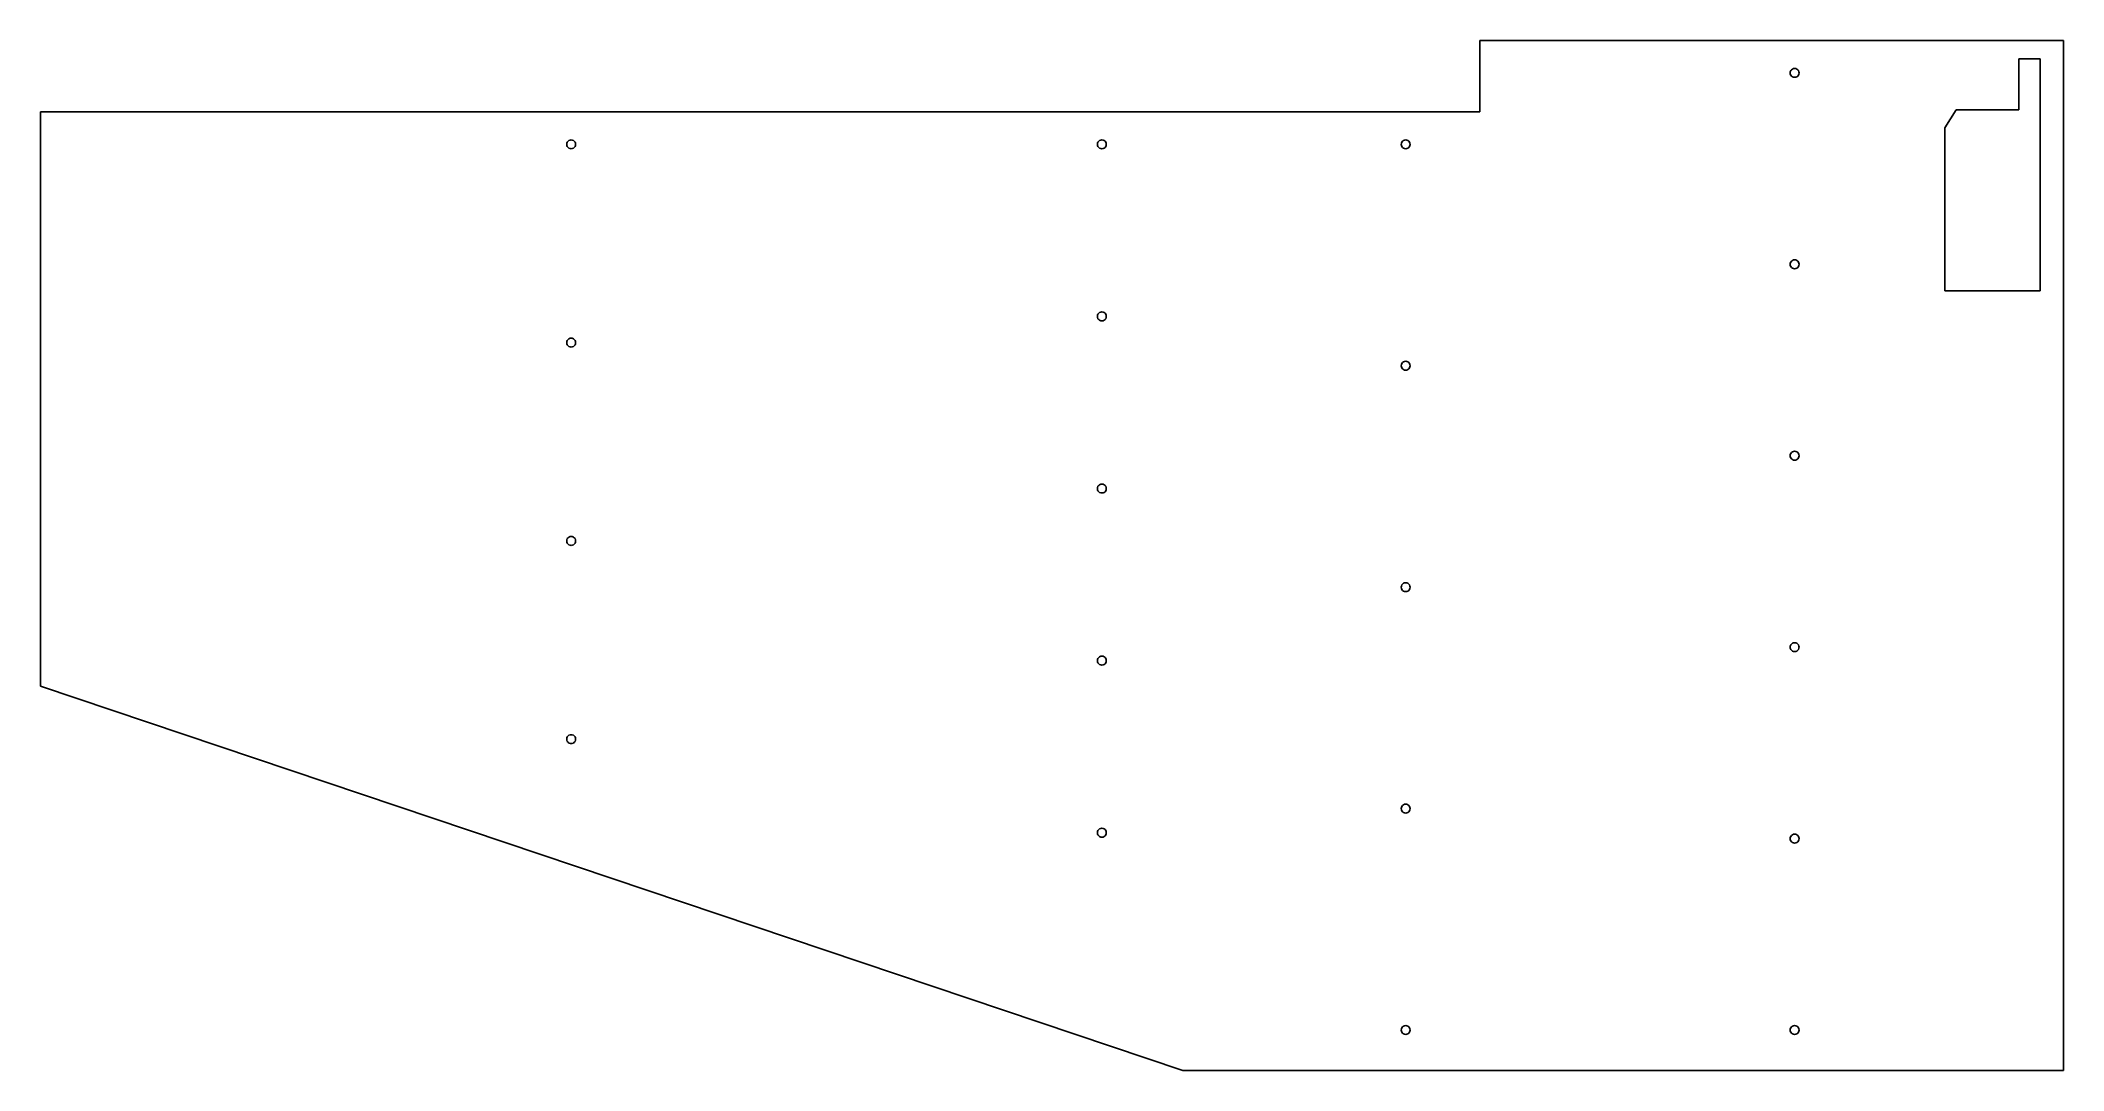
# Model space of a CAD drawing. Header units: metres. Extents: x -750 to 498, y -130 to 506.
import ezdxf

# ---------------------------------------------------------------- set-up
doc = ezdxf.new("R2010")
doc.units = ezdxf.units.M

msp = doc.modelspace()

# ---------------------------------------------------------------- linework, layer by layer
for p, q in [((498.463, 505.648), (138.25, 505.648)), ((138.25, 505.648), (138.25, 461.54)), ((498.463, -130), (498.463, 505.648)), ((329.844, 486.36), (330.118, 487.023)), ((330.118, 487.023), (330.555, 487.593)), ((330.555, 487.593), (331.125, 488.03)), ((331.125, 488.03), (331.788, 488.304)), ((331.788, 488.304), (332.5, 488.398)), ((332.5, 488.398), (333.212, 488.304)), ((333.212, 488.304), (333.875, 488.03)), ((333.875, 488.03), (334.445, 487.593)), ((334.445, 487.593), (334.882, 487.023)), ((334.882, 487.023), (335.156, 486.36)), ((470.863, 462.748), (470.863, 494.248)), ((470.863, 494.248), (484.063, 494.248)), ((484.063, 494.248), (484.063, 351.048)), ((329.75, 485.648), (329.844, 486.36)), ((329.844, 484.936), (329.75, 485.648)), ((330.118, 484.273), (329.844, 484.936)), ((330.555, 483.703), (330.118, 484.273)), ((331.125, 483.266), (330.555, 483.703)), ((331.788, 482.992), (331.125, 483.266)), ((332.5, 482.898), (331.788, 482.992)), ((333.212, 482.992), (332.5, 482.898)), ((333.875, 483.266), (333.212, 482.992)), ((334.445, 483.703), (333.875, 483.266)), ((334.882, 484.273), (334.445, 483.703)), ((335.156, 484.936), (334.882, 484.273)), ((335.156, 486.36), (335.25, 485.648)), ((335.25, 485.648), (335.156, 484.936)), ((425.15, 451.823), (432.135, 462.748)), ((432.135, 462.748), (470.863, 462.748)), ((138.25, 461.54), (-750, 461.54)), ((-750, 461.54), (-750, 107.245)), ((425.15, 351.048), (425.15, 451.823)), ((-425.25, 441.54), (-425.156, 442.252)), ((-425.156, 440.828), (-425.25, 441.54)), ((-425.156, 442.252), (-424.882, 442.915)), ((-424.882, 440.165), (-425.156, 440.828)), ((-424.882, 442.915), (-424.445, 443.484)), ((-424.445, 439.595), (-424.882, 440.165)), ((-424.445, 443.484), (-423.875, 443.921)), ((-423.875, 439.158), (-424.445, 439.595)), ((-423.875, 443.921), (-423.212, 444.196)), ((-423.212, 438.884), (-423.875, 439.158)), ((-423.212, 444.196), (-422.5, 444.29)), ((-422.5, 438.79), (-423.212, 438.884)), ((-422.5, 444.29), (-421.788, 444.196)), ((-421.788, 438.884), (-422.5, 438.79)), ((-421.788, 444.196), (-421.125, 443.921)), ((-421.125, 439.158), (-421.788, 438.884)), ((-421.125, 443.921), (-420.555, 443.484)), ((-420.555, 439.595), (-421.125, 439.158)), ((-420.555, 443.484), (-420.118, 442.915)), ((-420.118, 440.165), (-420.555, 439.595)), ((-420.118, 442.915), (-419.844, 442.252)), ((-419.844, 440.828), (-420.118, 440.165)), ((-419.844, 442.252), (-419.75, 441.54)), ((-419.75, 441.54), (-419.844, 440.828)), ((-97.75, 441.54), (-97.6563, 442.252)), ((-97.6563, 440.828), (-97.75, 441.54)), ((-97.6563, 442.252), (-97.3816, 442.915)), ((-97.3816, 440.165), (-97.6563, 440.828)), ((-97.3816, 442.915), (-96.9445, 443.484)), ((-96.9445, 439.595), (-97.3816, 440.165)), ((-96.9445, 443.484), (-96.375, 443.921)), ((-96.375, 439.158), (-96.9445, 439.595)), ((-96.375, 443.921), (-95.7117, 444.196)), ((-95.7117, 438.884), (-96.375, 439.158)), ((-95.7117, 444.196), (-95, 444.29)), ((-95, 438.79), (-95.7117, 438.884)), ((-95, 444.29), (-94.2882, 444.196)), ((-94.2882, 438.884), (-95, 438.79)), ((-94.2882, 444.196), (-93.625, 443.921)), ((-93.625, 439.158), (-94.2882, 438.884)), ((-93.625, 443.921), (-93.0555, 443.484)), ((-93.0555, 439.595), (-93.625, 439.158)), ((-93.0555, 443.484), (-92.6184, 442.915)), ((-92.6184, 440.165), (-93.0555, 439.595)), ((-92.6184, 442.915), (-92.3437, 442.252)), ((-92.3437, 440.828), (-92.6184, 440.165)), ((-92.3437, 442.252), (-92.25, 441.54)), ((-92.25, 441.54), (-92.3437, 440.828)), ((89.75, 441.54), (89.8437, 442.252)), ((89.8437, 440.828), (89.75, 441.54)), ((89.8437, 442.252), (90.1184, 442.915)), ((90.1184, 440.165), (89.8437, 440.828)), ((90.1184, 442.915), (90.5555, 443.484)), ((90.5555, 439.595), (90.1184, 440.165)), ((90.5555, 443.484), (91.125, 443.921)), ((91.125, 439.158), (90.5555, 439.595)), ((91.125, 443.921), (91.7882, 444.196)), ((91.7882, 438.884), (91.125, 439.158)), ((91.7882, 444.196), (92.5, 444.29)), ((92.5, 438.79), (91.7882, 438.884)), ((92.5, 444.29), (93.2117, 444.196)), ((93.2117, 438.884), (92.5, 438.79)), ((93.2117, 444.196), (93.875, 443.921)), ((93.875, 439.158), (93.2117, 438.884)), ((93.875, 443.921), (94.4445, 443.484)), ((94.4445, 439.595), (93.875, 439.158)), ((94.4445, 443.484), (94.8816, 442.915)), ((94.8816, 440.165), (94.4445, 439.595)), ((94.8816, 442.915), (95.1563, 442.252)), ((95.1563, 440.828), (94.8816, 440.165)), ((95.1563, 442.252), (95.25, 441.54)), ((95.25, 441.54), (95.1563, 440.828)), ((329.75, 367.518), (329.844, 368.23)), ((329.844, 366.807), (329.75, 367.518)), ((329.844, 368.23), (330.118, 368.893)), ((330.118, 366.143), (329.844, 366.807)), ((330.118, 368.893), (330.555, 369.463)), ((330.555, 365.574), (330.118, 366.143)), ((330.555, 369.463), (331.125, 369.9)), ((331.125, 365.137), (330.555, 365.574)), ((331.125, 369.9), (331.788, 370.175)), ((331.788, 364.862), (331.125, 365.137)), ((331.788, 370.175), (332.5, 370.268)), ((332.5, 364.768), (331.788, 364.862)), ((332.5, 370.268), (333.212, 370.175)), ((333.212, 364.862), (332.5, 364.768)), ((333.212, 370.175), (333.875, 369.9)), ((333.875, 365.137), (333.212, 364.862)), ((333.875, 369.9), (334.445, 369.463)), ((334.445, 365.574), (333.875, 365.137)), ((334.445, 369.463), (334.882, 368.893)), ((334.882, 366.143), (334.445, 365.574)), ((334.882, 368.893), (335.156, 368.23)), ((335.156, 366.807), (334.882, 366.143)), ((335.156, 368.23), (335.25, 367.518)), ((335.25, 367.518), (335.156, 366.807)), ((484.063, 351.048), (425.15, 351.048)), ((-97.3816, 336.718), (-96.9445, 337.287)), ((-96.9445, 337.287), (-96.375, 337.724)), ((-96.375, 337.724), (-95.7117, 337.999)), ((-95.7117, 337.999), (-95, 338.093)), ((-95, 338.093), (-94.2882, 337.999)), ((-94.2882, 337.999), (-93.625, 337.724)), ((-93.625, 337.724), (-93.0555, 337.287)), ((-93.0555, 337.287), (-92.6184, 336.718)), ((-97.75, 335.343), (-97.6563, 336.054)), ((-97.6563, 334.631), (-97.75, 335.343)), ((-97.6563, 336.054), (-97.3816, 336.718)), ((-97.3816, 333.968), (-97.6563, 334.631)), ((-96.9445, 333.398), (-97.3816, 333.968)), ((-96.375, 332.961), (-96.9445, 333.398)), ((-95.7117, 332.686), (-96.375, 332.961)), ((-95, 332.593), (-95.7117, 332.686)), ((-94.2882, 332.686), (-95, 332.593)), ((-93.625, 332.961), (-94.2882, 332.686)), ((-93.0555, 333.398), (-93.625, 332.961)), ((-92.6184, 333.968), (-93.0555, 333.398)), ((-92.6184, 336.718), (-92.3437, 336.054)), ((-92.3437, 334.631), (-92.6184, 333.968)), ((-92.3437, 336.054), (-92.25, 335.343)), ((-92.25, 335.343), (-92.3437, 334.631)), ((-425.25, 319.193), (-425.156, 319.904)), ((-425.156, 318.481), (-425.25, 319.193)), ((-425.156, 319.904), (-424.882, 320.568)), ((-424.882, 317.818), (-425.156, 318.481)), ((-424.882, 320.568), (-424.445, 321.137)), ((-424.445, 317.248), (-424.882, 317.818)), ((-424.445, 321.137), (-423.875, 321.574)), ((-423.875, 316.811), (-424.445, 317.248)), ((-423.875, 321.574), (-423.212, 321.849)), ((-423.212, 316.536), (-423.875, 316.811)), ((-423.212, 321.849), (-422.5, 321.943)), ((-422.5, 316.443), (-423.212, 316.536)), ((-422.5, 321.943), (-421.788, 321.849)), ((-421.788, 316.536), (-422.5, 316.443)), ((-421.788, 321.849), (-421.125, 321.574)), ((-421.125, 316.811), (-421.788, 316.536)), ((-421.125, 321.574), (-420.555, 321.137)), ((-420.555, 317.248), (-421.125, 316.811)), ((-420.555, 321.137), (-420.118, 320.568)), ((-420.118, 317.818), (-420.555, 317.248)), ((-420.118, 320.568), (-419.844, 319.904)), ((-419.844, 318.481), (-420.118, 317.818)), ((-419.844, 319.904), (-419.75, 319.193)), ((-419.75, 319.193), (-419.844, 318.481)), ((89.75, 304.905), (89.8437, 305.617)), ((89.8437, 304.193), (89.75, 304.905)), ((89.8437, 305.617), (90.1184, 306.28)), ((90.1184, 303.53), (89.8437, 304.193)), ((90.1184, 306.28), (90.5555, 306.849)), ((90.5555, 302.96), (90.1184, 303.53)), ((90.5555, 306.849), (91.125, 307.286)), ((91.125, 302.523), (90.5555, 302.96)), ((91.125, 307.286), (91.7882, 307.561)), ((91.7882, 302.249), (91.125, 302.523)), ((91.7882, 307.561), (92.5, 307.655)), ((92.5, 302.155), (91.7882, 302.249)), ((92.5, 307.655), (93.2117, 307.561)), ((93.2117, 302.249), (92.5, 302.155)), ((93.2117, 307.561), (93.875, 307.286)), ((93.875, 302.523), (93.2117, 302.249)), ((93.875, 307.286), (94.4445, 306.849)), ((94.4445, 302.96), (93.875, 302.523)), ((94.4445, 306.849), (94.8816, 306.28)), ((94.8816, 303.53), (94.4445, 302.96)), ((94.8816, 306.28), (95.1563, 305.617)), ((95.1563, 304.193), (94.8816, 303.53)), ((95.1563, 305.617), (95.25, 304.905)), ((95.25, 304.905), (95.1563, 304.193)), ((329.75, 249.389), (329.844, 250.101)), ((329.844, 250.101), (330.118, 250.764)), ((330.118, 250.764), (330.555, 251.333)), ((330.555, 251.333), (331.125, 251.77)), ((331.125, 251.77), (331.788, 252.045)), ((331.788, 252.045), (332.5, 252.139)), ((332.5, 252.139), (333.212, 252.045)), ((333.212, 252.045), (333.875, 251.77)), ((333.875, 251.77), (334.445, 251.333)), ((334.445, 251.333), (334.882, 250.764)), ((334.882, 250.764), (335.156, 250.101)), ((335.156, 250.101), (335.25, 249.389)), ((329.844, 248.677), (329.75, 249.389)), ((330.118, 248.014), (329.844, 248.677)), ((330.555, 247.444), (330.118, 248.014)), ((331.125, 247.007), (330.555, 247.444)), ((331.788, 246.732), (331.125, 247.007)), ((332.5, 246.639), (331.788, 246.732)), ((333.212, 246.732), (332.5, 246.639)), ((333.875, 247.007), (333.212, 246.732)), ((334.445, 247.444), (333.875, 247.007)), ((334.882, 248.014), (334.445, 247.444)), ((335.156, 248.677), (334.882, 248.014)), ((335.25, 249.389), (335.156, 248.677)), ((-97.75, 229.145), (-97.6563, 229.857)), ((-97.6563, 228.434), (-97.75, 229.145)), ((-97.6563, 229.857), (-97.3816, 230.52)), ((-97.3816, 227.77), (-97.6563, 228.434)), ((-97.3816, 230.52), (-96.9445, 231.09)), ((-96.9445, 227.201), (-97.3816, 227.77)), ((-96.9445, 231.09), (-96.375, 231.527)), ((-96.375, 226.764), (-96.9445, 227.201)), ((-96.375, 231.527), (-95.7117, 231.802)), ((-95.7117, 226.489), (-96.375, 226.764)), ((-95.7117, 231.802), (-95, 231.895)), ((-95, 226.395), (-95.7117, 226.489)), ((-95, 231.895), (-94.2882, 231.802)), ((-94.2882, 226.489), (-95, 226.395)), ((-94.2882, 231.802), (-93.625, 231.527)), ((-93.625, 226.764), (-94.2882, 226.489)), ((-93.625, 231.527), (-93.0555, 231.09)), ((-93.0555, 227.201), (-93.625, 226.764)), ((-93.0555, 231.09), (-92.6184, 230.52)), ((-92.6184, 227.77), (-93.0555, 227.201)), ((-92.6184, 230.52), (-92.3437, 229.857)), ((-92.3437, 228.434), (-92.6184, 227.77)), ((-92.3437, 229.857), (-92.25, 229.145)), ((-92.25, 229.145), (-92.3437, 228.434)), ((-425.25, 196.845), (-425.156, 197.557)), ((-425.156, 196.134), (-425.25, 196.845)), ((-425.156, 197.557), (-424.882, 198.22)), ((-424.882, 195.47), (-425.156, 196.134)), ((-424.882, 198.22), (-424.445, 198.79)), ((-424.445, 194.901), (-424.882, 195.47)), ((-424.445, 198.79), (-423.875, 199.227)), ((-423.875, 194.464), (-424.445, 194.901)), ((-423.875, 199.227), (-423.212, 199.502)), ((-423.212, 194.189), (-423.875, 194.464)), ((-423.212, 199.502), (-422.5, 199.595)), ((-422.5, 194.095), (-423.212, 194.189)), ((-422.5, 199.595), (-421.788, 199.502)), ((-421.788, 194.189), (-422.5, 194.095)), ((-421.788, 199.502), (-421.125, 199.227)), ((-421.125, 194.464), (-421.788, 194.189)), ((-421.125, 199.227), (-420.555, 198.79)), ((-420.555, 194.901), (-421.125, 194.464)), ((-420.555, 198.79), (-420.118, 198.22)), ((-420.118, 195.47), (-420.555, 194.901)), ((-420.118, 198.22), (-419.844, 197.557)), ((-419.844, 196.134), (-420.118, 195.47)), ((-419.844, 197.557), (-419.75, 196.845)), ((-419.75, 196.845), (-419.844, 196.134)), ((89.75, 168.27), (89.8437, 168.982)), ((89.8437, 167.558), (89.75, 168.27)), ((89.8437, 168.982), (90.1184, 169.645)), ((90.1184, 166.895), (89.8437, 167.558)), ((90.1184, 169.645), (90.5555, 170.214)), ((90.5555, 166.325), (90.1184, 166.895)), ((90.5555, 170.214), (91.125, 170.651)), ((91.125, 165.888), (90.5555, 166.325)), ((91.125, 170.651), (91.7882, 170.926)), ((91.7882, 165.614), (91.125, 165.888)), ((91.7882, 170.926), (92.5, 171.02)), ((92.5, 165.52), (91.7882, 165.614)), ((92.5, 171.02), (93.2117, 170.926)), ((93.2117, 165.614), (92.5, 165.52)), ((93.2117, 170.926), (93.875, 170.651)), ((93.875, 165.888), (93.2117, 165.614)), ((93.875, 170.651), (94.4445, 170.214)), ((94.4445, 166.325), (93.875, 165.888)), ((94.4445, 170.214), (94.8816, 169.645)), ((94.8816, 166.895), (94.4445, 166.325)), ((94.8816, 169.645), (95.1563, 168.982)), ((95.1563, 167.558), (94.8816, 166.895)), ((95.1563, 168.982), (95.25, 168.27)), ((95.25, 168.27), (95.1563, 167.558)), ((-97.3816, 124.323), (-96.9445, 124.893)), ((-96.9445, 124.893), (-96.375, 125.33)), ((-96.375, 125.33), (-95.7117, 125.605)), ((-95.7117, 125.605), (-95, 125.698)), ((-95, 125.698), (-94.2882, 125.605)), ((-94.2882, 125.605), (-93.625, 125.33)), ((-93.625, 125.33), (-93.0555, 124.893)), ((-93.0555, 124.893), (-92.6184, 124.323)), ((329.75, 131.259), (329.844, 131.971)), ((329.844, 130.547), (329.75, 131.259)), ((329.844, 131.971), (330.118, 132.634)), ((330.118, 129.884), (329.844, 130.547)), ((330.118, 132.634), (330.555, 133.204)), ((330.555, 129.315), (330.118, 129.884)), ((330.555, 133.204), (331.125, 133.641)), ((331.125, 128.878), (330.555, 129.315)), ((331.125, 133.641), (331.788, 133.915)), ((331.788, 128.603), (331.125, 128.878)), ((331.788, 133.915), (332.5, 134.009)), ((332.5, 128.509), (331.788, 128.603)), ((332.5, 134.009), (333.212, 133.915)), ((333.212, 128.603), (332.5, 128.509)), ((333.212, 133.915), (333.875, 133.641)), ((333.875, 128.878), (333.212, 128.603)), ((333.875, 133.641), (334.445, 133.204)), ((334.445, 129.315), (333.875, 128.878)), ((334.445, 133.204), (334.882, 132.634)), ((334.882, 129.884), (334.445, 129.315)), ((334.882, 132.634), (335.156, 131.971)), ((335.156, 130.547), (334.882, 129.884)), ((335.156, 131.971), (335.25, 131.259)), ((335.25, 131.259), (335.156, 130.547)), ((-97.75, 122.948), (-97.6563, 123.66)), ((-97.6563, 122.236), (-97.75, 122.948)), ((-97.6563, 123.66), (-97.3816, 124.323)), ((-97.3816, 121.573), (-97.6563, 122.236)), ((-96.9445, 121.004), (-97.3816, 121.573)), ((-96.375, 120.567), (-96.9445, 121.004)), ((-95.7117, 120.292), (-96.375, 120.567)), ((-95, 120.198), (-95.7117, 120.292)), ((-94.2882, 120.292), (-95, 120.198)), ((-93.625, 120.567), (-94.2882, 120.292)), ((-93.0555, 121.004), (-93.625, 120.567)), ((-92.6184, 121.573), (-93.0555, 121.004)), ((-92.6184, 124.323), (-92.3437, 123.66)), ((-92.3437, 122.236), (-92.6184, 121.573)), ((-92.3437, 123.66), (-92.25, 122.948)), ((-92.25, 122.948), (-92.3437, 122.236)), ((-750, 107.245), (-45, -130)), ((-425.25, 74.4981), (-425.156, 75.2099)), ((-425.156, 75.2099), (-424.882, 75.8731)), ((-424.882, 75.8731), (-424.445, 76.4427)), ((-424.445, 76.4427), (-423.875, 76.8797)), ((-423.875, 76.8797), (-423.212, 77.1544)), ((-423.212, 77.1544), (-422.5, 77.2481)), ((-422.5, 77.2481), (-421.788, 77.1544)), ((-421.788, 77.1544), (-421.125, 76.8797)), ((-421.125, 76.8797), (-420.555, 76.4427)), ((-420.555, 76.4427), (-420.118, 75.8731)), ((-420.118, 75.8731), (-419.844, 75.2099)), ((-419.844, 75.2099), (-419.75, 74.4981)), ((-425.156, 73.7864), (-425.25, 74.4981)), ((-424.882, 73.1231), (-425.156, 73.7864)), ((-424.445, 72.5536), (-424.882, 73.1231)), ((-423.875, 72.1166), (-424.445, 72.5536)), ((-423.212, 71.8418), (-423.875, 72.1166)), ((-422.5, 71.7481), (-423.212, 71.8418)), ((-421.788, 71.8418), (-422.5, 71.7481)), ((-421.125, 72.1166), (-421.788, 71.8418)), ((-420.555, 72.5536), (-421.125, 72.1166)), ((-420.118, 73.1231), (-420.555, 72.5536)), ((-419.844, 73.7864), (-420.118, 73.1231)), ((-419.75, 74.4981), (-419.844, 73.7864)), ((89.75, 31.6349), (89.8437, 32.3467)), ((89.8437, 30.9232), (89.75, 31.6349)), ((89.8437, 32.3467), (90.1184, 33.0099)), ((90.1184, 30.2599), (89.8437, 30.9232)), ((90.1184, 33.0099), (90.5555, 33.5795)), ((90.5555, 29.6904), (90.1184, 30.2599)), ((90.5555, 33.5795), (91.125, 34.0165)), ((91.125, 29.2534), (90.5555, 29.6904)), ((91.125, 34.0165), (91.7882, 34.2912)), ((91.7882, 28.9787), (91.125, 29.2534)), ((91.7882, 34.2912), (92.5, 34.3849)), ((92.5, 28.8849), (91.7882, 28.9787)), ((92.5, 34.3849), (93.2117, 34.2912)), ((93.2117, 28.9787), (92.5, 28.8849)), ((93.2117, 34.2912), (93.875, 34.0165)), ((93.875, 29.2534), (93.2117, 28.9787)), ((93.875, 34.0165), (94.4445, 33.5795)), ((94.4445, 29.6904), (93.875, 29.2534)), ((94.4445, 33.5795), (94.8816, 33.0099)), ((94.8816, 30.2599), (94.4445, 29.6904)), ((94.8816, 33.0099), (95.1563, 32.3467)), ((95.1563, 30.9232), (94.8816, 30.2599)), ((95.1563, 32.3467), (95.25, 31.6349)), ((95.25, 31.6349), (95.1563, 30.9232)), ((-97.75, 16.7511), (-97.6563, 17.4628)), ((-97.6563, 16.0393), (-97.75, 16.7511)), ((-97.6563, 17.4628), (-97.3816, 18.1261)), ((-97.3816, 15.3761), (-97.6563, 16.0393)), ((-97.3816, 18.1261), (-96.9445, 18.6956)), ((-96.9445, 14.8065), (-97.3816, 15.3761)), ((-96.9445, 18.6956), (-96.375, 19.1326)), ((-96.375, 14.3695), (-96.9445, 14.8065)), ((-96.375, 19.1326), (-95.7117, 19.4073)), ((-95.7117, 14.0948), (-96.375, 14.3695)), ((-95.7117, 19.4073), (-95, 19.5011)), ((-95, 14.0011), (-95.7117, 14.0948)), ((-95, 19.5011), (-94.2882, 19.4073)), ((-94.2882, 14.0948), (-95, 14.0011)), ((-94.2882, 19.4073), (-93.625, 19.1326)), ((-93.625, 14.3695), (-94.2882, 14.0948)), ((-93.625, 19.1326), (-93.0555, 18.6956)), ((-93.0555, 14.8065), (-93.625, 14.3695)), ((-93.0555, 18.6956), (-92.6184, 18.1261)), ((-92.6184, 15.3761), (-93.0555, 14.8065)), ((-92.6184, 18.1261), (-92.3437, 17.4628)), ((-92.3437, 16.0393), (-92.6184, 15.3761)), ((-92.3437, 17.4628), (-92.25, 16.7511)), ((-92.25, 16.7511), (-92.3437, 16.0393)), ((329.75, 13.1296), (329.844, 13.8413)), ((329.844, 12.4178), (329.75, 13.1296)), ((329.844, 13.8413), (330.118, 14.5046)), ((330.118, 14.5046), (330.555, 15.0741)), ((330.555, 15.0741), (331.125, 15.5112)), ((331.125, 15.5112), (331.788, 15.7859)), ((331.788, 15.7859), (332.5, 15.8796)), ((332.5, 15.8796), (333.212, 15.7859)), ((333.212, 15.7859), (333.875, 15.5112)), ((333.875, 15.5112), (334.445, 15.0741)), ((334.445, 15.0741), (334.882, 14.5046)), ((334.882, 14.5046), (335.156, 13.8413)), ((335.156, 13.8413), (335.25, 13.1296)), ((335.25, 13.1296), (335.156, 12.4178)), ((330.118, 11.7546), (329.844, 12.4178)), ((330.555, 11.185), (330.118, 11.7546)), ((331.125, 10.748), (330.555, 11.185)), ((331.788, 10.4733), (331.125, 10.748)), ((332.5, 10.3796), (331.788, 10.4733)), ((333.212, 10.4733), (332.5, 10.3796)), ((333.875, 10.748), (333.212, 10.4733)), ((334.445, 11.185), (333.875, 10.748)), ((334.882, 11.7546), (334.445, 11.185)), ((335.156, 12.4178), (334.882, 11.7546)), ((89.75, -105), (89.8437, -104.288)), ((89.8437, -105.712), (89.75, -105)), ((89.8437, -104.288), (90.1184, -103.625)), ((90.1184, -106.375), (89.8437, -105.712)), ((90.1184, -103.625), (90.5555, -103.055)), ((90.5555, -106.945), (90.1184, -106.375)), ((90.5555, -103.055), (91.125, -102.618)), ((91.125, -107.382), (90.5555, -106.945)), ((91.125, -102.618), (91.7882, -102.344)), ((91.7882, -107.656), (91.125, -107.382)), ((91.7882, -102.344), (92.5, -102.25)), ((92.5, -107.75), (91.7882, -107.656)), ((92.5, -102.25), (93.2117, -102.344)), ((93.2117, -107.656), (92.5, -107.75)), ((93.2117, -102.344), (93.875, -102.618)), ((93.875, -107.382), (93.2117, -107.656)), ((93.875, -102.618), (94.4445, -103.055)), ((94.4445, -106.945), (93.875, -107.382)), ((94.4445, -103.055), (94.8816, -103.625)), ((94.8816, -106.375), (94.4445, -106.945)), ((94.8816, -103.625), (95.1563, -104.288)), ((95.1563, -105.712), (94.8816, -106.375)), ((95.1563, -104.288), (95.25, -105)), ((95.25, -105), (95.1563, -105.712)), ((329.75, -105), (329.844, -104.288)), ((329.844, -105.712), (329.75, -105)), ((329.844, -104.288), (330.118, -103.625)), ((330.118, -106.375), (329.844, -105.712)), ((330.118, -103.625), (330.555, -103.055)), ((330.555, -106.945), (330.118, -106.375)), ((330.555, -103.055), (331.125, -102.618)), ((331.125, -107.382), (330.555, -106.945)), ((331.125, -102.618), (331.788, -102.344)), ((331.788, -107.656), (331.125, -107.382)), ((331.788, -102.344), (332.5, -102.25)), ((332.5, -107.75), (331.788, -107.656)), ((332.5, -102.25), (333.212, -102.344)), ((333.212, -107.656), (332.5, -107.75)), ((333.212, -102.344), (333.875, -102.618)), ((333.875, -107.382), (333.212, -107.656)), ((333.875, -102.618), (334.445, -103.055)), ((334.445, -106.945), (333.875, -107.382)), ((334.445, -103.055), (334.882, -103.625)), ((334.882, -106.375), (334.445, -106.945)), ((334.882, -103.625), (335.156, -104.288)), ((335.156, -105.712), (334.882, -106.375)), ((335.156, -104.288), (335.25, -105)), ((335.25, -105), (335.156, -105.712)), ((-45, -130), (498.463, -130))]:
    msp.add_line(p, q)

doc.saveas('drawing.dxf')
